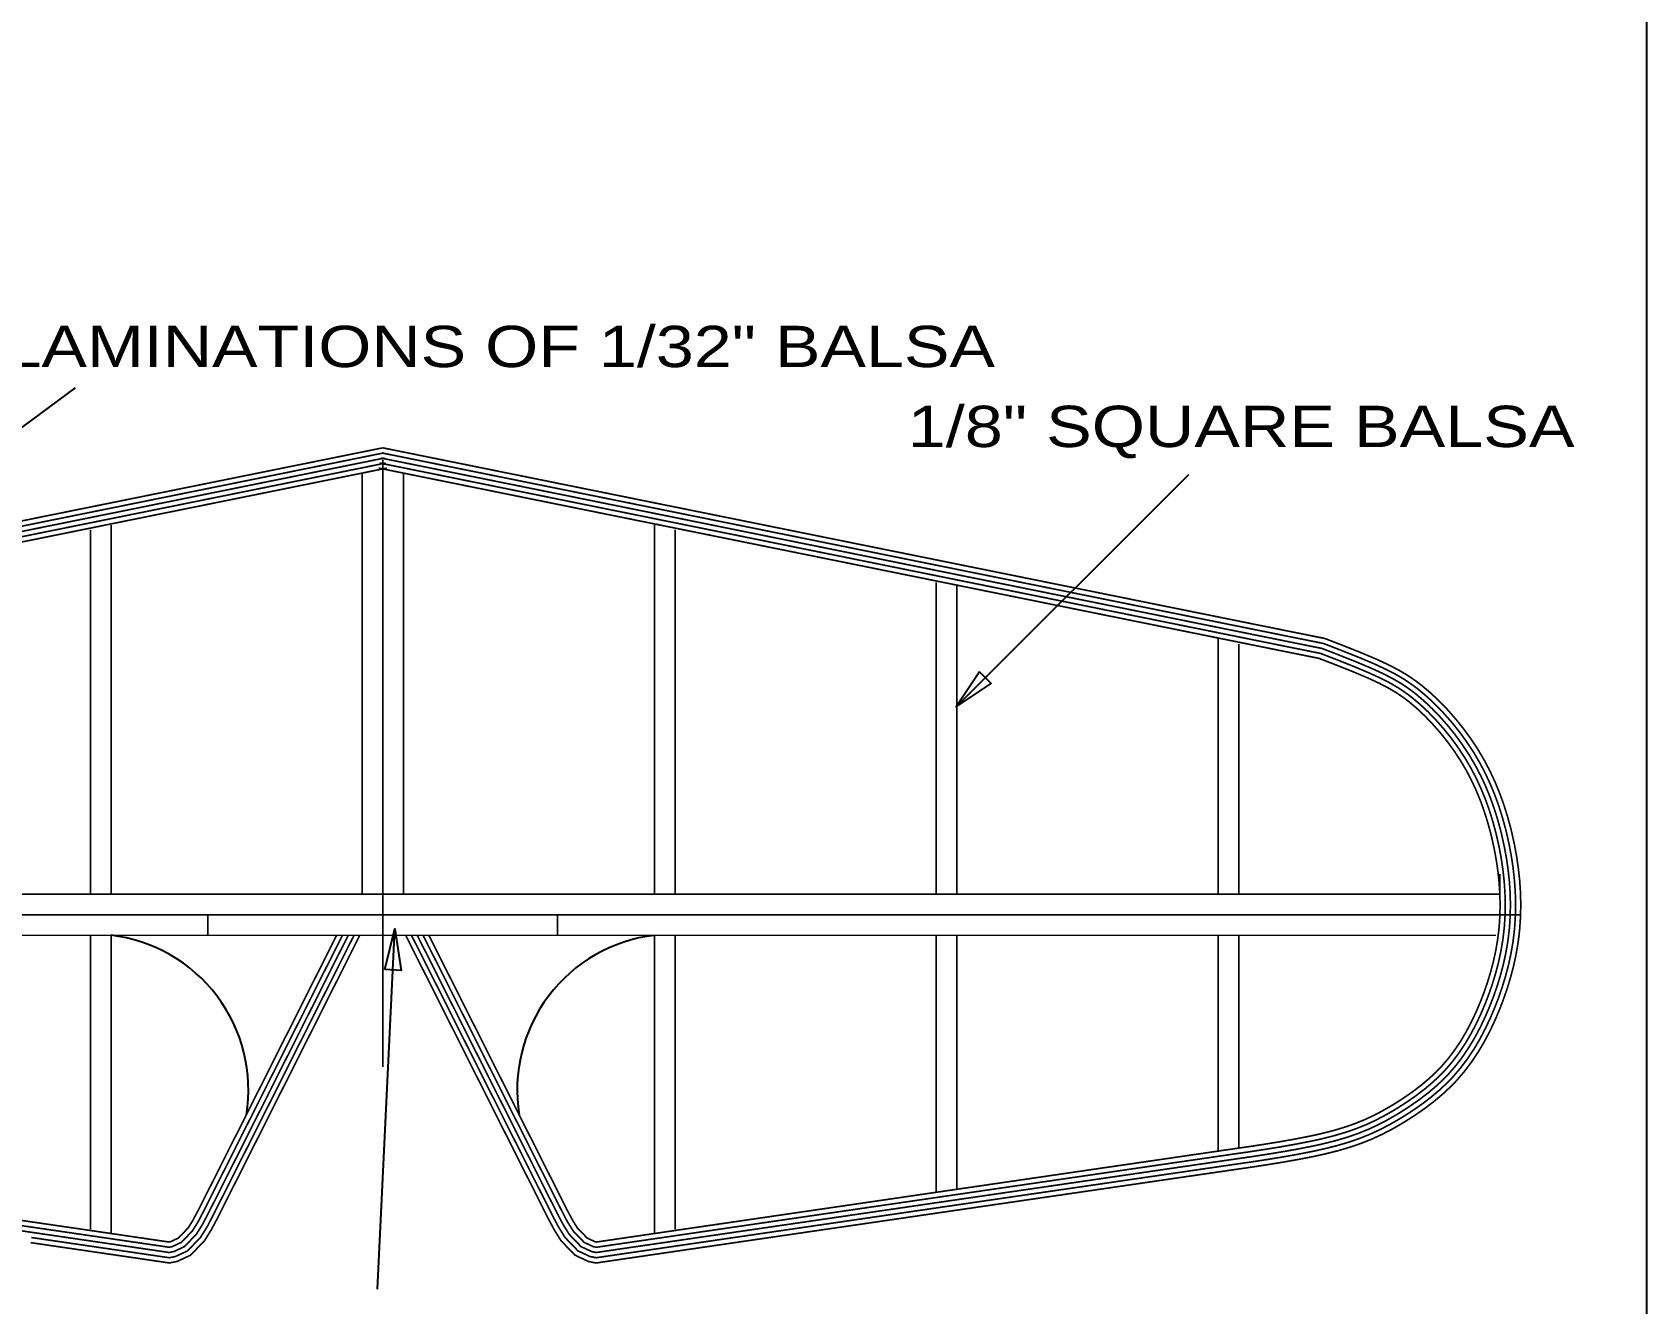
# Model space of a CAD drawing. Extents: x 0.4 to 42.7, y 0.1 to 28.
# Drawn here: x 32.97 to 42.74, y 6.4 to 14.09 of the extents above; entities that cross this region are included whole.
import ezdxf
from ezdxf.enums import TextEntityAlignment as Align

# ---------------------------------------------------------------- set-up
doc = ezdxf.new("R2010")
doc.units = 0
doc.header["$MEASUREMENT"] = 0
doc.layers.get('0').update_dxf_attribs({"color": 1, "linetype": 'CONTINUOUS'})

msp = doc.modelspace()

# ---------------------------------------------------------------- linework, layer by layer
at = {"color": 7, "linetype": 'Continuous'}
for points in [[(42.7447, 0.1409), (42.7447, 28.0482), (0.3881, 28.0482), (0.3881, 0.1409), (42.7447, 0.1409)], [(33.2333, 11.944), (31.8558, 10.9242)], [(39.9708, 11.417), (38.5659, 10.0121)], [(38.7073, 10.2241), (38.5659, 10.0121), (38.778, 10.1534), (38.7073, 10.2241)], [(35.0642, 6.4893), (35.169, 8.6701)], [(35.1071, 8.4228), (35.169, 8.6701), (35.207, 8.418), (35.1071, 8.4228)]]:
    msp.add_lwpolyline(points, dxfattribs=at)
at = {"color": 7, "linetype": 'Continuous', "const_width": 0.01}
for points in [[(35.0953, 11.5799), (34.6678, 11.4934), (34.2426, 11.4073), (33.8216, 11.3221), (33.407, 11.2381), (33.001, 11.156), (32.6056, 11.0759)], [(35.1014, 11.5493), (34.6741, 11.4627), (34.2488, 11.3766), (33.8277, 11.2914), (33.4131, 11.2075), (33.0072, 11.1253), (32.6119, 11.0453)], [(35.089, 11.5493), (35.5165, 11.4627), (35.9418, 11.3766), (36.3629, 11.2914), (36.7773, 11.2075), (37.1834, 11.1253), (37.5787, 11.0453), (37.9612, 10.9679), (38.3285, 10.8935), (38.6787, 10.8227), (39.0099, 10.7557), (39.3197, 10.693), (39.6058, 10.6351), (39.8663, 10.5824), (40.0987, 10.5354), (40.3013, 10.4944), (40.4719, 10.4599), (40.6082, 10.4324), (40.7079, 10.4123), (40.7694, 10.3999), (40.7694, 10.3999), (40.7694, 10.3999), (40.7874, 10.3963), (40.8143, 10.386), (40.8863, 10.3582), (40.9772, 10.3222), (41.0117, 10.3082), (41.094, 10.2734), (41.1643, 10.2409), (41.2257, 10.2093), (41.2805, 10.1768), (41.3315, 10.1419), (41.3665, 10.1151), (41.4166, 10.0727), (41.4664, 10.0258), (41.5155, 9.9748), (41.5634, 9.9205), (41.6095, 9.8633), (41.6532, 9.8038), (41.6939, 9.7424), (41.6987, 9.735), (41.7354, 9.6723), (41.7687, 9.6087), (41.7986, 9.5442), (41.8256, 9.4786), (41.8498, 9.412), (41.871, 9.3444), (41.89, 9.2758), (41.898, 9.2436), (41.9133, 9.1737), (41.9264, 9.1033), (41.9368, 9.0325), (41.9444, 8.9614), (41.9493, 8.8901), (41.9512, 8.8188), (41.9498, 8.7476), (41.9454, 8.6765), (41.9439, 8.6603), (41.9352, 8.5896), (41.9232, 8.5197), (41.9082, 8.4502), (41.89, 8.3813), (41.8691, 8.3131), (41.8457, 8.2455), (41.8261, 8.195), (41.7981, 8.129), (41.7677, 8.0644), (41.7346, 8.0014), (41.6984, 7.9403), (41.6589, 7.8814), (41.6163, 7.8249), (41.5697, 7.7709), (41.5487, 7.7487), (41.4967, 7.6989), (41.4416, 7.6522), (41.3845, 7.6085), (41.3261, 7.5679), (41.2675, 7.5304), (41.242, 7.515), (41.1845, 7.4823), (41.1274, 7.4527), (41.069, 7.4257), (41.0076, 7.4011), (40.9417, 7.3784), (40.8698, 7.3572), (40.7903, 7.3372), (40.7312, 7.3242), (40.637, 7.3056), (40.5404, 7.2885), (40.4488, 7.2735), (40.3698, 7.2613), (40.311, 7.2527), (40.2799, 7.2483), (40.2799, 7.2483), (40.2767, 7.2478), (40.2484, 7.2437), (40.1676, 7.2319), (40.0401, 7.2133), (39.8716, 7.1886), (39.6677, 7.1589), (39.4349, 7.1248), (39.1786, 7.0874), (38.9049, 7.0474), (38.6194, 7.0057), (38.3282, 6.9631), (38.0369, 6.9205), (37.7517, 6.8788), (37.4779, 6.8388), (37.2218, 6.8013), (36.9891, 6.7673), (36.7858, 6.7375), (36.6174, 6.7128), (36.4902, 6.6941), (36.4096, 6.6822), (36.4096, 6.6822), (36.4096, 6.6822), (36.387, 6.6789), (36.3498, 6.6863), (36.2769, 6.7203), (36.1988, 6.8013), (36.1575, 6.8675)], [(35.0953, 11.5799), (35.5226, 11.4934), (35.948, 11.4073), (36.369, 11.3221), (36.7836, 11.2381), (37.1896, 11.156), (37.5848, 11.0759), (37.9673, 10.9985), (38.3348, 10.9242), (38.6852, 10.8533), (39.0162, 10.7863), (39.3258, 10.7236), (39.6119, 10.6657), (39.8724, 10.613), (40.105, 10.566), (40.3076, 10.525), (40.478, 10.4906), (40.6143, 10.463), (40.7142, 10.4429), (40.7755, 10.4306), (40.7961, 10.4265), (40.7961, 10.4265), (40.7961, 10.4265), (40.8255, 10.4152), (40.8977, 10.3873), (40.9888, 10.3512), (41.0238, 10.337), (41.1065, 10.302), (41.1781, 10.269), (41.2408, 10.2366), (41.2974, 10.2032), (41.3499, 10.1673), (41.3862, 10.1394), (41.4374, 10.096), (41.4883, 10.048), (41.5386, 9.996), (41.5874, 9.9406), (41.6343, 9.8823), (41.6788, 9.8217), (41.7203, 9.7594), (41.7254, 9.7512), (41.7628, 9.6874), (41.7967, 9.6226), (41.8273, 9.5567), (41.8549, 9.4898), (41.8793, 9.422), (41.9011, 9.3533), (41.9203, 9.2837), (41.9284, 9.2507), (41.9441, 9.1799), (41.9572, 9.1084), (41.9677, 9.0364), (41.9757, 8.9641), (41.9806, 8.8915), (41.9825, 8.8189), (41.9811, 8.7463), (41.9765, 8.674), (41.975, 8.657), (41.9662, 8.5851), (41.9539, 8.5137), (41.9386, 8.4429), (41.9201, 8.3728), (41.8989, 8.3033), (41.8749, 8.2347), (41.855, 8.1833), (41.8267, 8.1162), (41.7957, 8.0504), (41.7617, 7.9861), (41.7249, 7.9236), (41.6844, 7.8633), (41.6406, 7.8053), (41.593, 7.75), (41.5709, 7.7266), (41.5176, 7.6757), (41.4613, 7.6279), (41.4029, 7.5833), (41.3434, 7.5419), (41.2839, 7.5039), (41.2578, 7.4881), (41.1995, 7.4548), (41.1412, 7.4246), (41.0814, 7.397), (41.0185, 7.3718), (40.9512, 7.3486), (40.878, 7.327), (40.7975, 7.3068), (40.7376, 7.2935), (40.6428, 7.2749), (40.5456, 7.2577), (40.4537, 7.2426), (40.3744, 7.2304), (40.3154, 7.2217), (40.2841, 7.2173), (40.2811, 7.2169), (40.2811, 7.2169), (40.2529, 7.2128), (40.1722, 7.2009), (40.0445, 7.1823), (39.876, 7.1577), (39.6724, 7.1279), (39.4395, 7.0939), (39.1832, 7.0565), (38.9095, 7.0165), (38.624, 6.9748), (38.3328, 6.9322), (38.0415, 6.8896), (37.7561, 6.8479), (37.4825, 6.8079), (37.2264, 6.7704), (36.9936, 6.7363), (36.7902, 6.7065), (36.622, 6.6819), (36.4946, 6.6632), (36.4142, 6.6513), (36.3863, 6.6471), (36.3863, 6.6471), (36.3863, 6.6471), (36.34, 6.6564), (36.2586, 6.6945), (36.1741, 6.782), (36.1337, 6.8467)], [(35.1077, 11.5186), (34.6802, 11.4321), (34.255, 11.346), (33.834, 11.2608), (33.4194, 11.1769), (33.0131, 11.0947), (32.618, 11.0147)], [(35.1138, 11.488), (34.6865, 11.4015), (34.2608, 11.3153), (33.8399, 11.2301), (33.4253, 11.1462), (33.0191, 11.064), (32.624, 10.984)], [(35.1201, 11.4574), (34.6926, 11.3709), (34.2671, 11.2847), (33.8461, 11.1995), (33.4314, 11.1156), (33.0252, 11.0333), (32.6301, 10.9534)], [(35.0705, 11.4574), (35.4978, 11.3709), (35.9235, 11.2847), (36.3444, 11.1995), (36.759, 11.1156), (37.1653, 11.0333), (37.5603, 10.9534), (37.9423, 10.8761), (38.3098, 10.8017), (38.6604, 10.7307), (38.9912, 10.6638), (39.3008, 10.6012), (39.5873, 10.5432), (39.8478, 10.4905), (40.0802, 10.4435), (40.2828, 10.4025), (40.4534, 10.368), (40.4534, 10.368), (40.4534, 10.368), (40.5895, 10.3405), (40.6894, 10.3204), (40.7509, 10.308), (40.7614, 10.3059), (40.7806, 10.2985), (40.8522, 10.2709), (40.9424, 10.2352), (40.9759, 10.2216), (41.0561, 10.1877), (41.1232, 10.1567), (41.1803, 10.1272), (41.2301, 10.0977), (41.2765, 10.066), (41.3077, 10.0421), (41.3541, 10.0027), (41.4005, 9.959), (41.4467, 9.9112), (41.4917, 9.86), (41.5352, 9.8061), (41.5764, 9.7501), (41.6151, 9.6916), (41.6185, 9.6864), (41.6535, 9.6268), (41.6846, 9.5672), (41.7128, 9.5066), (41.7381, 9.4448), (41.7609, 9.3819), (41.7811, 9.3178), (41.7993, 9.2521), (41.8066, 9.2222), (41.8216, 9.1551), (41.8338, 9.088), (41.8438, 9.0206), (41.8511, 8.9531), (41.8557, 8.8857), (41.8574, 8.8184), (41.8562, 8.7514), (41.852, 8.6838), (41.8506, 8.6704), (41.8425, 8.6033), (41.8312, 8.5375), (41.817, 8.4721), (41.7998, 8.4069), (41.7801, 8.3422), (41.7577, 8.2778), (41.7391, 8.2301), (41.7126, 8.1673), (41.6838, 8.1063), (41.6527, 8.0472), (41.619, 7.9902), (41.5825, 7.9357), (41.5432, 7.8838), (41.5002, 7.8338), (41.4822, 7.8149), (41.4338, 7.7686), (41.3828, 7.7253), (41.3293, 7.6843), (41.2741, 7.6459), (41.218, 7.61), (41.1946, 7.5959), (41.1398, 7.5646), (41.0863, 7.5369), (41.0319, 7.5119), (40.9748, 7.489), (40.9132, 7.4677), (40.8452, 7.4477), (40.7687, 7.4284), (40.712, 7.4159), (40.6199, 7.3978), (40.5246, 7.3809), (40.434, 7.3661), (40.434, 7.3661), (40.3558, 7.354), (40.2976, 7.3455), (40.2668, 7.3411), (40.2634, 7.3407), (40.2354, 7.3365), (40.1543, 7.3247), (40.0269, 7.3061), (39.8583, 7.2815), (39.6546, 7.2517), (39.4216, 7.2177), (39.1654, 7.1802), (38.8911, 7.1401), (38.6057, 7.0984), (38.3146, 7.0559), (38.0235, 7.0133), (37.7381, 6.9716), (37.4643, 6.9316), (37.2082, 6.8941), (36.9756, 6.8601), (36.7722, 6.8303), (36.7722, 6.8303), (36.7722, 6.8303), (36.6038, 6.8056), (36.4766, 6.7869), (36.3957, 6.775), (36.3894, 6.774), (36.3792, 6.7761), (36.3323, 6.7979), (36.3323, 6.7979), (36.2732, 6.8593), (36.2451, 6.9043)], [(35.0766, 11.488), (35.5041, 11.4015), (35.9296, 11.3153), (36.3507, 11.2301), (36.7653, 11.1462), (37.1715, 11.064), (37.5666, 10.984), (37.9486, 10.9067), (38.3161, 10.8323), (38.6665, 10.7614), (38.9975, 10.6944), (39.3071, 10.6318), (39.5936, 10.5738), (39.8539, 10.5211), (40.0863, 10.4741), (40.2891, 10.4331), (40.4595, 10.3987), (40.5958, 10.3712), (40.5958, 10.3712), (40.5958, 10.3712), (40.6957, 10.351), (40.7572, 10.3386), (40.7701, 10.3361), (40.7918, 10.3277), (40.8636, 10.3), (40.954, 10.2642), (40.9878, 10.2504), (41.0686, 10.2163), (41.137, 10.1848), (41.1954, 10.1546), (41.2469, 10.1241), (41.2948, 10.0913), (41.3273, 10.0664), (41.3748, 10.0261), (41.4224, 9.9813), (41.4697, 9.9324), (41.5157, 9.8802), (41.5601, 9.8252), (41.602, 9.768), (41.6414, 9.7086), (41.6452, 9.7026), (41.6809, 9.6419), (41.7126, 9.5811), (41.7414, 9.5191), (41.7674, 9.4561), (41.7905, 9.3919), (41.8112, 9.3267), (41.8295, 9.26), (41.837, 9.2293), (41.8521, 9.1613), (41.8647, 9.0931), (41.8747, 9.0246), (41.8822, 8.9559), (41.8868, 8.8871), (41.8887, 8.8185), (41.8875, 8.7501), (41.8831, 8.6813), (41.8817, 8.667), (41.8734, 8.5987), (41.8618, 8.5316), (41.8474, 8.4648), (41.8299, 8.3984), (41.8098, 8.3325), (41.7869, 8.267), (41.7682, 8.2184), (41.7412, 8.1545), (41.7118, 8.0923), (41.68, 8.0319), (41.6454, 7.9736), (41.608, 7.9176), (41.5677, 7.8642), (41.5234, 7.8128), (41.5043, 7.7928), (41.4549, 7.7453), (41.4025, 7.7009), (41.3477, 7.659), (41.2914, 7.6199), (41.2345, 7.5835), (41.2104, 7.5689), (41.1548, 7.5372), (41.1001, 7.5088), (41.0443, 7.4832), (40.9857, 7.4597), (40.9227, 7.4379), (40.8534, 7.4175), (40.7759, 7.398), (40.7184, 7.3853), (40.6255, 7.3671), (40.5298, 7.3501), (40.4389, 7.3352), (40.3604, 7.3231), (40.3604, 7.3231), (40.302, 7.3145), (40.2712, 7.3102), (40.2678, 7.3097), (40.2396, 7.3056), (40.1587, 7.2938), (40.0313, 7.2751), (39.8627, 7.2505), (39.659, 7.2207), (39.426, 7.1867), (39.1698, 7.1493), (38.8955, 7.1092), (38.6101, 7.0675), (38.3192, 7.0249), (38.0281, 6.9824), (37.7426, 6.9407), (37.4687, 6.9006), (37.2128, 6.8632), (36.98, 6.8291), (36.7767, 6.7993), (36.6083, 6.7747), (36.6083, 6.7747), (36.6083, 6.7747), (36.481, 6.756), (36.4003, 6.7441), (36.3886, 6.7423), (36.3694, 6.7461), (36.314, 6.7721), (36.2484, 6.84), (36.2484, 6.84), (36.2117, 6.8987)], [(35.0829, 11.5186), (35.5102, 11.4321), (35.9356, 11.346), (36.3564, 11.2608), (36.771, 11.1769), (37.1773, 11.0947), (37.5724, 11.0147), (37.9549, 10.9373), (38.3222, 10.8629), (38.6728, 10.792), (39.0034, 10.7251), (39.3132, 10.6624), (39.5997, 10.6045), (39.8602, 10.5518), (40.0926, 10.5047), (40.2952, 10.4638), (40.4658, 10.4293), (40.6019, 10.4018), (40.7018, 10.3816), (40.7018, 10.3816), (40.7018, 10.3816), (40.7633, 10.3693), (40.7788, 10.3662), (40.8031, 10.3569), (40.8749, 10.3291), (40.9655, 10.2932), (40.9998, 10.2793), (41.0812, 10.2448), (41.1507, 10.2129), (41.2105, 10.1819), (41.2637, 10.1505), (41.3132, 10.1166), (41.347, 10.0907), (41.3957, 10.0494), (41.4445, 10.0035), (41.4926, 9.9536), (41.5397, 9.9003), (41.5849, 9.8442), (41.6275, 9.7859), (41.6678, 9.7255), (41.6719, 9.7188), (41.7081, 9.6571), (41.7407, 9.5949), (41.7701, 9.5317), (41.7964, 9.4673), (41.82, 9.402), (41.8411, 9.3356), (41.8598, 9.2679), (41.8674, 9.2364), (41.8827, 9.1675), (41.8955, 9.0982), (41.9057, 9.0285), (41.9133, 8.9586), (41.9181, 8.8886), (41.9199, 8.8186), (41.9186, 8.7489), (41.9142, 8.6789), (41.9128, 8.6637), (41.9043, 8.5942), (41.8926, 8.5256), (41.8778, 8.4575), (41.86, 8.3899), (41.8396, 8.3228), (41.8163, 8.2562), (41.7971, 8.2067), (41.7696, 8.1417), (41.7398, 8.0783), (41.7072, 8.0166), (41.6719, 7.957), (41.6335, 7.8995), (41.592, 7.8446), (41.5466, 7.7919), (41.5266, 7.7708), (41.4758, 7.7221), (41.4221, 7.6766), (41.366, 7.6338), (41.3087, 7.5939), (41.251, 7.557), (41.2262, 7.542), (41.1696, 7.5097), (41.1138, 7.4808), (41.0568, 7.4545), (40.9968, 7.4304), (40.9322, 7.4082), (40.8617, 7.3874), (40.7832, 7.3676), (40.7249, 7.3548), (40.6313, 7.3364), (40.5351, 7.3193), (40.4439, 7.3044), (40.3652, 7.2922), (40.3066, 7.2836), (40.3066, 7.2836), (40.2755, 7.2792), (40.2722, 7.2788), (40.244, 7.2747), (40.1631, 7.2628), (40.0357, 7.2442), (39.8671, 7.2196), (39.6632, 7.1898), (39.4305, 7.1558), (39.1742, 7.1183), (38.9001, 7.0783), (38.6147, 7.0366), (38.3236, 6.994), (38.0327, 6.9515), (37.7471, 6.9097), (37.4733, 6.8697), (37.2174, 6.8323), (36.9846, 6.7982), (36.7812, 6.7684), (36.6129, 6.7438), (36.4856, 6.7251), (36.4856, 6.7251), (36.4856, 6.7251), (36.4049, 6.7132), (36.3879, 6.7106), (36.3597, 6.7163), (36.2954, 6.7462), (36.2236, 6.8206), (36.1884, 6.8772)], [(35.0953, 11.5076), (35.0953, 7.8331)], [(34.9702, 8.8799), (34.9702, 11.426)], [(35.2202, 8.8799), (35.2202, 11.426)], [(33.3258, 9.0003), (33.3258, 11.0848)], [(33.4508, 9.0003), (33.4508, 11.114)], [(36.7398, 9.0003), (36.7398, 11.114)], [(36.8647, 9.0003), (36.8647, 11.0848)], [(38.4453, 9.0003), (38.4453, 10.7654)], [(38.5703, 9.0003), (38.5703, 10.7503)], [(40.1509, 9.0003), (40.1509, 10.431)], [(40.276, 9.0003), (40.276, 10.3932)], [(33.3258, 9.0003), (33.3258, 8.8799)], [(33.4508, 8.8799), (33.4508, 9.0003)], [(36.7398, 8.8799), (36.7398, 9.0003)], [(36.8647, 9.0003), (36.8647, 8.8799)], [(38.4453, 8.8799), (38.4453, 9.0003)], [(38.5703, 8.8799), (38.5703, 9.0003)], [(40.1509, 8.8799), (40.1509, 9.0003)], [(40.276, 8.8799), (40.276, 9.0003)], [(41.8566, 8.8799), (41.8566, 9.0003)], [(35.1565, 8.8799), (28.334, 8.8799)], [(35.0341, 8.8799), (34.9087, 8.8799)], [(35.0341, 8.8799), (41.8566, 8.8799)], [(35.1565, 8.8799), (35.2819, 8.8799)], [(35.1565, 8.7549), (28.2081, 8.7549)], [(34.037, 8.7549), (34.037, 8.6299)], [(35.0341, 8.7549), (41.9823, 8.7549)], [(36.1536, 8.7549), (36.1536, 8.6299)], [(34.037, 8.6299), (28.3577, 8.6299)], [(33.3258, 8.6299), (33.3258, 6.8499)], [(33.4508, 8.6299), (33.4508, 6.8257)], [(33.9805, 6.9697), (33.9844, 6.9776), (34.0287, 7.0653), (34.08, 7.1673), (34.138, 7.2824), (34.2017, 7.409), (34.2709, 7.5462), (34.3444, 7.6923), (34.4221, 7.8467), (34.5026, 8.0068), (34.5026, 8.0068), (34.5864, 8.1732), (34.6717, 8.343), (34.7584, 8.5152), (34.8168, 8.6309)], [(34.0095, 6.9577), (34.0124, 6.9635), (34.0566, 7.0512), (34.1079, 7.1531), (34.166, 7.2683), (34.2297, 7.3949), (34.2987, 7.5321), (34.3723, 7.6783), (34.4501, 7.8327), (34.5307, 7.9928), (34.6143, 8.1589), (34.6143, 8.1589), (34.6997, 8.3287), (34.7864, 8.5011), (34.8518, 8.6309)], [(34.0355, 6.9399), (34.0403, 6.9494), (34.0845, 7.0371), (34.1359, 7.139), (34.1939, 7.2542), (34.2576, 7.3808), (34.3268, 7.5181), (34.4003, 7.6642), (34.478, 7.8186), (34.5587, 7.9791), (34.6423, 8.1449), (34.7276, 8.3147), (34.7276, 8.3147), (34.8143, 8.487), (34.8868, 8.6309)], [(34.037, 8.6299), (35.0953, 8.6299)], [(34.0629, 6.9247), (34.0683, 6.9353), (34.1125, 7.0229), (34.164, 7.125), (34.2219, 7.24), (34.2856, 7.3667), (34.3548, 7.504), (34.4284, 7.6502), (34.506, 7.8044), (34.5867, 7.9651), (34.6702, 8.1308), (34.7556, 8.3006), (34.8423, 8.4729), (34.8423, 8.4729), (34.9218, 8.6309)], [(34.0911, 6.9111), (34.0962, 6.9212), (34.1405, 7.0088), (34.1918, 7.1109), (34.2498, 7.2259), (34.3137, 7.3527), (34.3827, 7.4899), (34.4564, 7.6362), (34.5339, 7.7903), (34.6148, 7.951), (34.6982, 8.1168), (34.7837, 8.2866), (34.8703, 8.4589), (34.9568, 8.6309)], [(36.1536, 8.6299), (35.0953, 8.6299)], [(36.0994, 6.9111), (36.0943, 6.9212), (36.0501, 7.0088), (35.9988, 7.1109), (35.9408, 7.2259), (35.8769, 7.3527), (35.8078, 7.4899), (35.7342, 7.6362), (35.6567, 7.7903), (35.5758, 7.951), (35.4924, 8.1168), (35.4069, 8.2866), (35.3203, 8.4589), (35.2336, 8.6309)], [(36.1276, 6.9247), (36.1223, 6.9353), (36.0781, 7.0229), (36.0266, 7.125), (35.9687, 7.24), (35.905, 7.3667), (35.8358, 7.504), (35.7622, 7.6502), (35.6846, 7.8044), (35.6037, 7.9651), (35.5204, 8.1308), (35.435, 8.3006), (35.3481, 8.4729), (35.3481, 8.4729), (35.2686, 8.6309)], [(36.1549, 6.9399), (36.1502, 6.9494), (36.106, 7.0371), (36.0547, 7.139), (35.9967, 7.2542), (35.9328, 7.3808), (35.8638, 7.5181), (35.7903, 7.6642), (35.7126, 7.8186), (35.6317, 7.9791), (35.5483, 8.1449), (35.4628, 8.3147), (35.4628, 8.3147), (35.3762, 8.487), (35.3036, 8.6309)], [(36.1811, 6.9577), (36.1782, 6.9635), (36.134, 7.0512), (36.0825, 7.1531), (36.0246, 7.2683), (35.9609, 7.3949), (35.8917, 7.5321), (35.8181, 7.6783), (35.7405, 7.8327), (35.6599, 7.9928), (35.5763, 8.1589), (35.5763, 8.1589), (35.4909, 8.3287), (35.4042, 8.5011), (35.3386, 8.6309)], [(36.2101, 6.9697), (36.2061, 6.9776), (36.1619, 7.0653), (36.1106, 7.1673), (36.0526, 7.2824), (35.9887, 7.409), (35.9197, 7.5462), (35.8462, 7.6923), (35.7685, 7.8467), (35.688, 8.0068), (35.688, 8.0068), (35.6042, 8.1732), (35.5187, 8.343), (35.4321, 8.5152), (35.3736, 8.6309)], [(36.1536, 8.6299), (41.8328, 8.6299)], [(36.7398, 8.6299), (36.7398, 6.8257)], [(36.8647, 8.6299), (36.8647, 6.8499)], [(38.4453, 8.6299), (38.4453, 7.0732)], [(38.5703, 8.6299), (38.5703, 7.0933)], [(40.1509, 8.6299), (40.1509, 7.3184)], [(40.276, 8.6299), (40.276, 7.3422)], [(33.9455, 6.9043), (33.9805, 6.9697)], [(33.9788, 6.8987), (34.0095, 6.9577)], [(34.0022, 6.8772), (34.0355, 6.9399)], [(36.1884, 6.8772), (36.1549, 6.9399)], [(36.2117, 6.8987), (36.1811, 6.9577)], [(36.2451, 6.9043), (36.2101, 6.9697)], [(32.7173, 6.8697), (32.9732, 6.8323), (33.206, 6.7982), (33.4094, 6.7684), (33.5776, 6.7438), (33.705, 6.7251), (33.705, 6.7251), (33.705, 6.7251), (33.7856, 6.7132), (33.8027, 6.7106), (33.8309, 6.7163), (33.895, 6.7462), (33.9669, 6.8206), (34.0022, 6.8772)], [(32.7217, 6.9006), (32.9778, 6.8632), (33.2106, 6.8291), (33.4138, 6.7993), (33.5822, 6.7747), (33.5822, 6.7747), (33.5822, 6.7747), (33.7094, 6.756), (33.7901, 6.7441), (33.8019, 6.7423), (33.8211, 6.7461), (33.8766, 6.7721), (33.9422, 6.84), (33.9422, 6.84), (33.9788, 6.8987)], [(32.7263, 6.9316), (32.9822, 6.8941), (33.215, 6.8601), (33.4184, 6.8303), (33.4184, 6.8303), (33.4184, 6.8303), (33.5868, 6.8056), (33.714, 6.7869), (33.7947, 6.775), (33.8012, 6.774), (33.8114, 6.7761), (33.8581, 6.7979), (33.8581, 6.7979), (33.9174, 6.8593), (33.9455, 6.9043)], [(32.9642, 6.7704), (33.197, 6.7363), (33.4004, 6.7066), (33.5686, 6.6819), (33.6958, 6.6632), (33.7764, 6.6513), (33.8043, 6.6471), (33.8043, 6.6471), (33.8043, 6.6471), (33.8506, 6.6564), (33.932, 6.6945), (34.0165, 6.782), (34.0569, 6.8467)], [(32.9688, 6.8013), (33.2014, 6.7673), (33.4048, 6.7375), (33.5732, 6.7128), (33.7004, 6.6941), (33.781, 6.6822), (33.781, 6.6822), (33.781, 6.6822), (33.8034, 6.6789), (33.8408, 6.6863), (33.9135, 6.7203), (33.9917, 6.8013), (34.033, 6.8675)], [(34.033, 6.8675), (34.0629, 6.9247)], [(34.0569, 6.8467), (34.0911, 6.9111)], [(36.1337, 6.8467), (36.0994, 6.9111)], [(36.1575, 6.8675), (36.1276, 6.9247)]]:
    msp.add_lwpolyline(points, dxfattribs=at)
at = {"color": 7, "linetype": 'Continuous'}
for centre, radius, start, end in [((33.3412, 7.6954), 0.941, 350.773, 83.3112), ((36.8494, 7.6954), 0.9409, 96.6888, 189.227)]:
    msp.add_arc(centre, radius, start, end, dxfattribs=at)

# ---------------------------------------------------------------- texts
at = {"color": 7}
for s, width, p, p2 in [('4 LAMINATIONS OF 1/32" BALSA', 0.963843, (32.4553, 12.0685), (38.8006, 12.0685)), ('1/8" SQUARE BALSA', 1.008875, (38.2725, 11.5847), (42.308, 11.5847))]:
    msp.add_text(s, height=0.25, dxfattribs=dict(at, width=width)).set_placement(p, p2, align=Align.FIT)

doc.saveas('drawing.dxf')
